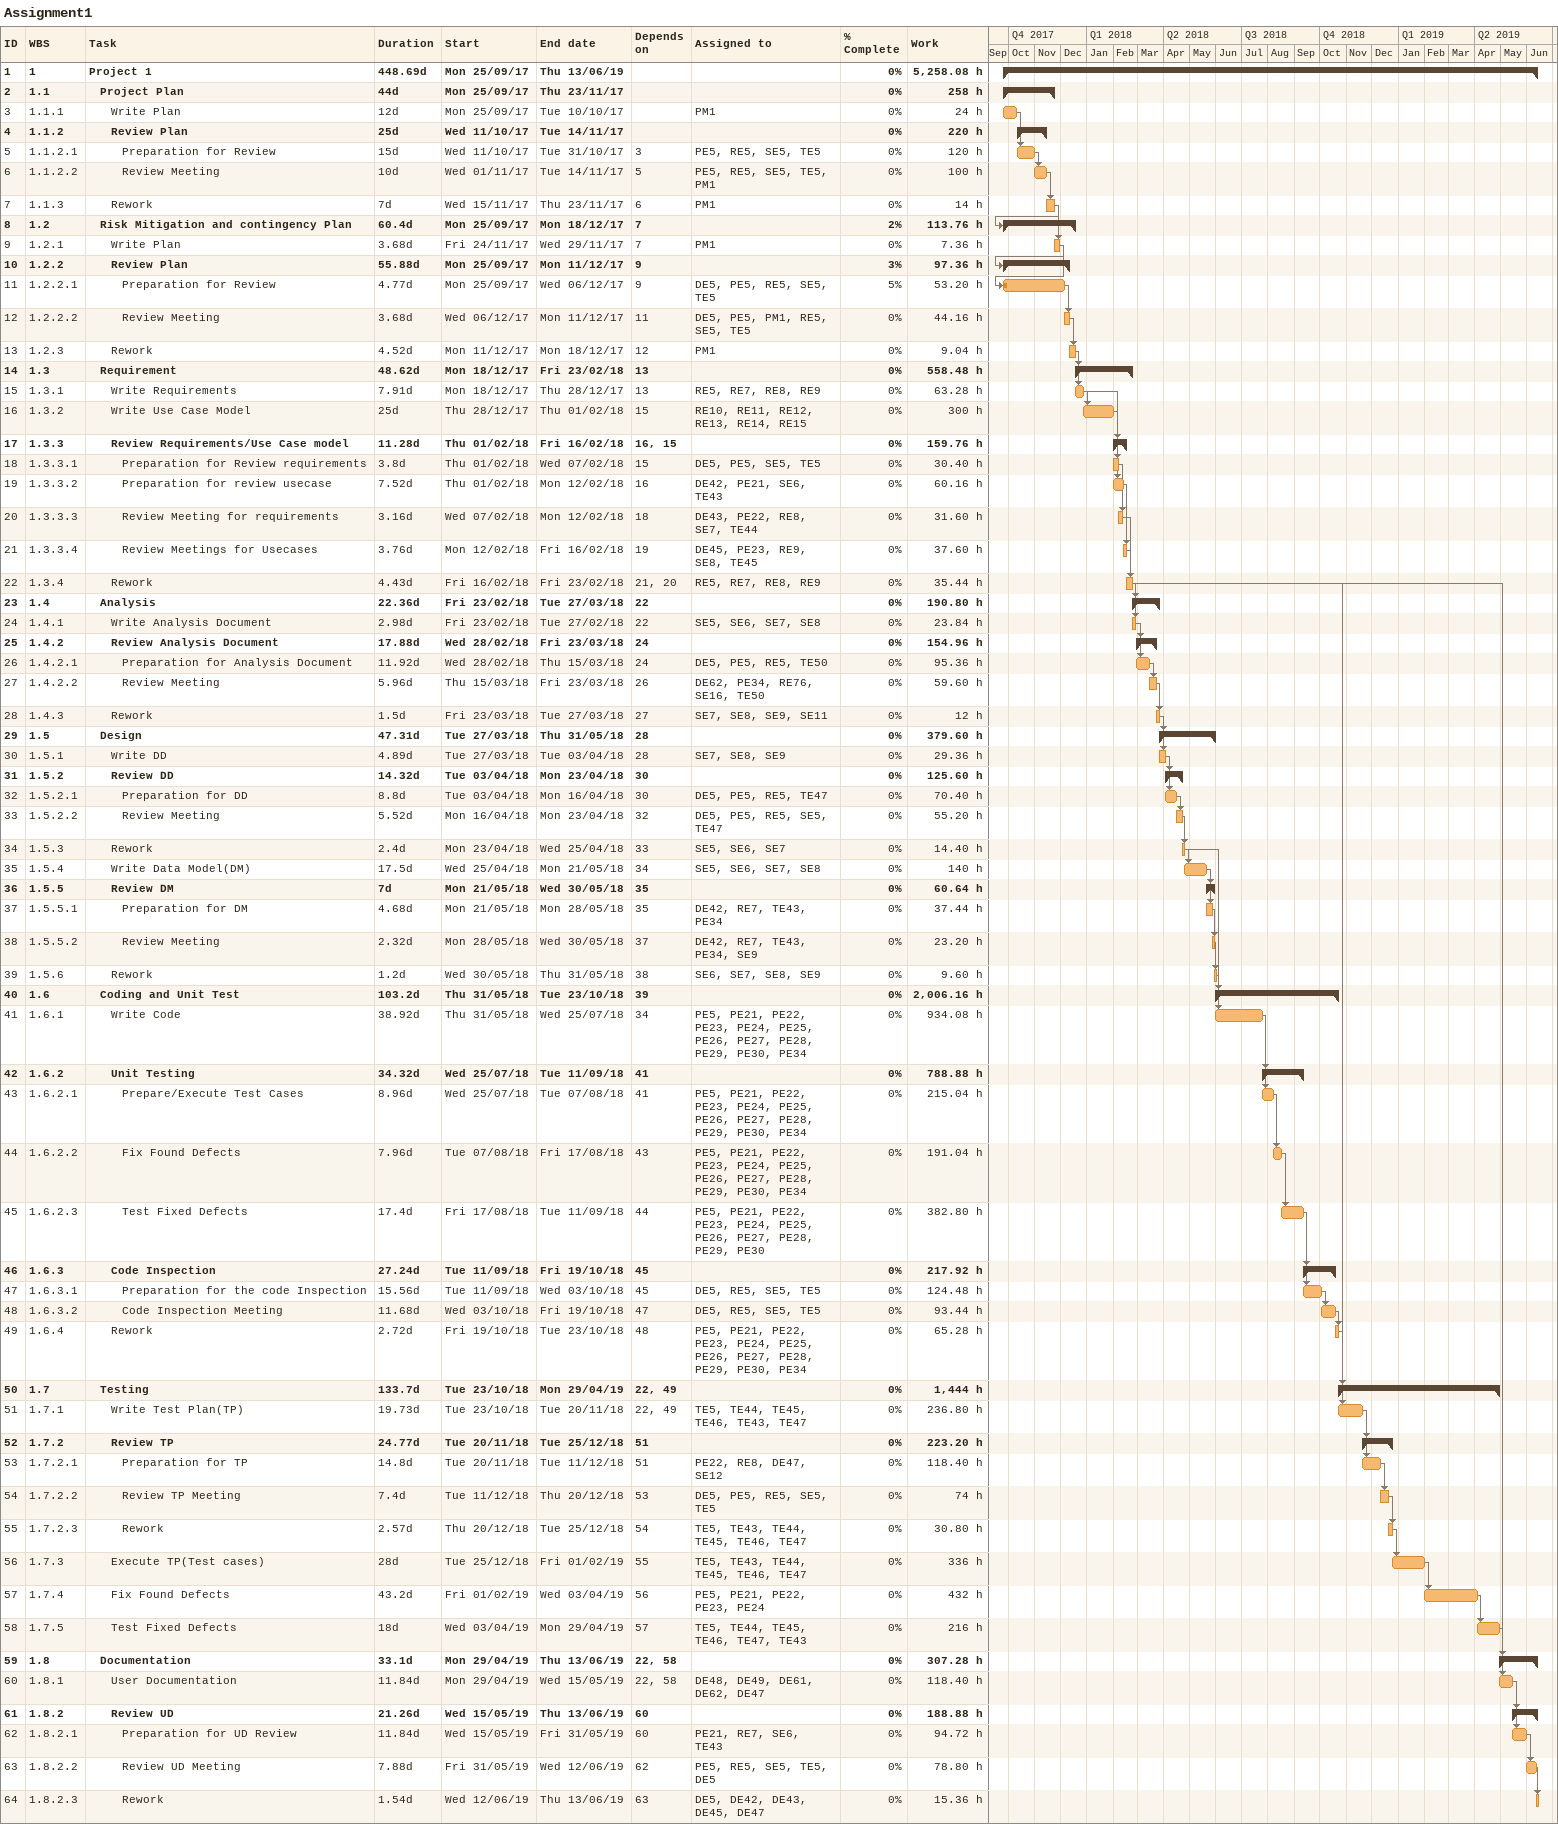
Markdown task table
Assignment1

| ID | WBS | Task | Duration | Start | Finish | Predecessors | Resources | % complete | Work (h) |
|---|---|---|---|---|---|---|---|---|---|
| 1 | 1 | **Project 1** | 448.69d | 2017-09-25 | 2019-06-13 |  |  | 0 | 5258.08 |
| 2 | 1.1 | **Project Plan** | 44d | 2017-09-25 | 2017-11-23 |  |  | 0 | 258 |
| 3 | 1.1.1 | Write Plan | 12d | 2017-09-25 | 2017-10-10 |  | PM1 | 0 | 24 |
| 4 | 1.1.2 | **Review Plan** | 25d | 2017-10-11 | 2017-11-14 |  |  | 0 | 220 |
| 5 | 1.1.2.1 | Preparation for Review | 15d | 2017-10-11 | 2017-10-31 | 3 | PE5, RE5, SE5, TE5 | 0 | 120 |
| 6 | 1.1.2.2 | Review Meeting | 10d | 2017-11-01 | 2017-11-14 | 5 | PE5, RE5, SE5, TE5, PM1 | 0 | 100 |
| 7 | 1.1.3 | Rework | 7d | 2017-11-15 | 2017-11-23 | 6 | PM1 | 0 | 14 |
| 8 | 1.2 | **Risk Mitigation and contingency Plan** | 60.4d | 2017-09-25 | 2017-12-18 | 7 |  | 2 | 113.76 |
| 9 | 1.2.1 | Write Plan | 3.68d | 2017-11-24 | 2017-11-29 | 7 | PM1 | 0 | 7.36 |
| 10 | 1.2.2 | **Review Plan** | 55.88d | 2017-09-25 | 2017-12-11 | 9 |  | 3 | 97.36 |
| 11 | 1.2.2.1 | Preparation for Review | 4.77d | 2017-09-25 | 2017-12-06 | 9 | DE5, PE5, RE5, SE5, TE5 | 5 | 53.20 |
| 12 | 1.2.2.2 | Review Meeting | 3.68d | 2017-12-06 | 2017-12-11 | 11 | DE5, PE5, PM1, RE5, SE5, TE5 | 0 | 44.16 |
| 13 | 1.2.3 | Rework | 4.52d | 2017-12-11 | 2017-12-18 | 12 | PM1 | 0 | 9.04 |
| 14 | 1.3 | **Requirement** | 48.62d | 2017-12-18 | 2018-02-23 | 13 |  | 0 | 558.48 |
| 15 | 1.3.1 | Write Requirements | 7.91d | 2017-12-18 | 2017-12-28 | 13 | RE5, RE7, RE8, RE9 | 0 | 63.28 |
| 16 | 1.3.2 | Write Use Case Model | 25d | 2017-12-28 | 2018-02-01 | 15 | RE10, RE11, RE12, RE13, RE14, RE15 | 0 | 300 |
| 17 | 1.3.3 | **Review Requirements/Use Case model** | 11.28d | 2018-02-01 | 2018-02-16 | 16, 15 |  | 0 | 159.76 |
| 18 | 1.3.3.1 | Preparation for Review requirements | 3.8d | 2018-02-01 | 2018-02-07 | 15 | DE5, PE5, SE5, TE5 | 0 | 30.40 |
| 19 | 1.3.3.2 | Preparation for review usecase | 7.52d | 2018-02-01 | 2018-02-12 | 16 | DE42, PE21, SE6, TE43 | 0 | 60.16 |
| 20 | 1.3.3.3 | Review Meeting for requirements | 3.16d | 2018-02-07 | 2018-02-12 | 18 | DE43, PE22, RE8, SE7, TE44 | 0 | 31.60 |
| 21 | 1.3.3.4 | Review Meetings for Usecases | 3.76d | 2018-02-12 | 2018-02-16 | 19 | DE45, PE23, RE9, SE8, TE45 | 0 | 37.60 |
| 22 | 1.3.4 | Rework | 4.43d | 2018-02-16 | 2018-02-23 | 21, 20 | RE5, RE7, RE8, RE9 | 0 | 35.44 |
| 23 | 1.4 | **Analysis** | 22.36d | 2018-02-23 | 2018-03-27 | 22 |  | 0 | 190.80 |
| 24 | 1.4.1 | Write Analysis Document | 2.98d | 2018-02-23 | 2018-02-27 | 22 | SE5, SE6, SE7, SE8 | 0 | 23.84 |
| 25 | 1.4.2 | **Review Analysis Document** | 17.88d | 2018-02-28 | 2018-03-23 | 24 |  | 0 | 154.96 |
| 26 | 1.4.2.1 | Preparation for Analysis Document | 11.92d | 2018-02-28 | 2018-03-15 | 24 | DE5, PE5, RE5, TE50 | 0 | 95.36 |
| 27 | 1.4.2.2 | Review Meeting | 5.96d | 2018-03-15 | 2018-03-23 | 26 | DE62, PE34, RE76, SE16, TE50 | 0 | 59.60 |
| 28 | 1.4.3 | Rework | 1.5d | 2018-03-23 | 2018-03-27 | 27 | SE7, SE8, SE9, SE11 | 0 | 12 |
| 29 | 1.5 | **Design** | 47.31d | 2018-03-27 | 2018-05-31 | 28 |  | 0 | 379.60 |
| 30 | 1.5.1 | Write DD | 4.89d | 2018-03-27 | 2018-04-03 | 28 | SE7, SE8, SE9 | 0 | 29.36 |
| 31 | 1.5.2 | **Review DD** | 14.32d | 2018-04-03 | 2018-04-23 | 30 |  | 0 | 125.60 |
| 32 | 1.5.2.1 | Preparation for DD | 8.8d | 2018-04-03 | 2018-04-16 | 30 | DE5, PE5, RE5, TE47 | 0 | 70.40 |
| 33 | 1.5.2.2 | Review Meeting | 5.52d | 2018-04-16 | 2018-04-23 | 32 | DE5, PE5, RE5, SE5, TE47 | 0 | 55.20 |
| 34 | 1.5.3 | Rework | 2.4d | 2018-04-23 | 2018-04-25 | 33 | SE5, SE6, SE7 | 0 | 14.40 |
| 35 | 1.5.4 | Write Data Model(DM) | 17.5d | 2018-04-25 | 2018-05-21 | 34 | SE5, SE6, SE7, SE8 | 0 | 140 |
| 36 | 1.5.5 | **Review DM** | 7d | 2018-05-21 | 2018-05-30 | 35 |  | 0 | 60.64 |
| 37 | 1.5.5.1 | Preparation for DM | 4.68d | 2018-05-21 | 2018-05-28 | 35 | DE42, RE7, TE43, PE34 | 0 | 37.44 |
| 38 | 1.5.5.2 | Review Meeting | 2.32d | 2018-05-28 | 2018-05-30 | 37 | DE42, RE7, TE43, PE34, SE9 | 0 | 23.20 |
| 39 | 1.5.6 | Rework | 1.2d | 2018-05-30 | 2018-05-31 | 38 | SE6, SE7, SE8, SE9 | 0 | 9.60 |
| 40 | 1.6 | **Coding and Unit Test** | 103.2d | 2018-05-31 | 2018-10-23 | 39 |  | 0 | 2006.16 |
| 41 | 1.6.1 | Write Code | 38.92d | 2018-05-31 | 2018-07-25 | 34 | PE5, PE21, PE22, PE23, PE24, PE25, PE26, PE27, PE28, PE29, PE30, PE34 | 0 | 934.08 |
| 42 | 1.6.2 | **Unit Testing** | 34.32d | 2018-07-25 | 2018-09-11 | 41 |  | 0 | 788.88 |
| 43 | 1.6.2.1 | Prepare/Execute Test Cases | 8.96d | 2018-07-25 | 2018-08-07 | 41 | PE5, PE21, PE22, PE23, PE24, PE25, PE26, PE27, PE28, PE29, PE30, PE34 | 0 | 215.04 |
| 44 | 1.6.2.2 | Fix Found Defects | 7.96d | 2018-08-07 | 2018-08-17 | 43 | PE5, PE21, PE22, PE23, PE24, PE25, PE26, PE27, PE28, PE29, PE30, PE34 | 0 | 191.04 |
| 45 | 1.6.2.3 | Test Fixed Defects | 17.4d | 2018-08-17 | 2018-09-11 | 44 | PE5, PE21, PE22, PE23, PE24, PE25, PE26, PE27, PE28, PE29, PE30 | 0 | 382.80 |
| 46 | 1.6.3 | **Code Inspection** | 27.24d | 2018-09-11 | 2018-10-19 | 45 |  | 0 | 217.92 |
| 47 | 1.6.3.1 | Preparation for the code Inspection | 15.56d | 2018-09-11 | 2018-10-03 | 45 | DE5, RE5, SE5, TE5 | 0 | 124.48 |
| 48 | 1.6.3.2 | Code Inspection Meeting | 11.68d | 2018-10-03 | 2018-10-19 | 47 | DE5, RE5, SE5, TE5 | 0 | 93.44 |
| 49 | 1.6.4 | Rework | 2.72d | 2018-10-19 | 2018-10-23 | 48 | PE5, PE21, PE22, PE23, PE24, PE25, PE26, PE27, PE28, PE29, PE30, PE34 | 0 | 65.28 |
| 50 | 1.7 | **Testing** | 133.7d | 2018-10-23 | 2019-04-29 | 22, 49 |  | 0 | 1444 |
| 51 | 1.7.1 | Write Test Plan(TP) | 19.73d | 2018-10-23 | 2018-11-20 | 22, 49 | TE5, TE44, TE45, TE46, TE43, TE47 | 0 | 236.80 |
| 52 | 1.7.2 | **Review TP** | 24.77d | 2018-11-20 | 2018-12-25 | 51 |  | 0 | 223.20 |
| 53 | 1.7.2.1 | Preparation for TP | 14.8d | 2018-11-20 | 2018-12-11 | 51 | PE22, RE8, DE47, SE12 | 0 | 118.40 |
| 54 | 1.7.2.2 | Review TP Meeting | 7.4d | 2018-12-11 | 2018-12-20 | 53 | DE5, PE5, RE5, SE5, TE5 | 0 | 74 |
| 55 | 1.7.2.3 | Rework | 2.57d | 2018-12-20 | 2018-12-25 | 54 | TE5, TE43, TE44, TE45, TE46, TE47 | 0 | 30.80 |
| 56 | 1.7.3 | Execute TP(Test cases) | 28d | 2018-12-25 | 2019-02-01 | 55 | TE5, TE43, TE44, TE45, TE46, TE47 | 0 | 336 |
| 57 | 1.7.4 | Fix Found Defects | 43.2d | 2019-02-01 | 2019-04-03 | 56 | PE5, PE21, PE22, PE23, PE24 | 0 | 432 |
| 58 | 1.7.5 | Test Fixed Defects | 18d | 2019-04-03 | 2019-04-29 | 57 | TE5, TE44, TE45, TE46, TE47, TE43 | 0 | 216 |
| 59 | 1.8 | **Documentation** | 33.1d | 2019-04-29 | 2019-06-13 | 22, 58 |  | 0 | 307.28 |
| 60 | 1.8.1 | User Documentation | 11.84d | 2019-04-29 | 2019-05-15 | 22, 58 | DE48, DE49, DE61, DE62, DE47 | 0 | 118.40 |
| 61 | 1.8.2 | **Review UD** | 21.26d | 2019-05-15 | 2019-06-13 | 60 |  | 0 | 188.88 |
| 62 | 1.8.2.1 | Preparation for UD Review | 11.84d | 2019-05-15 | 2019-05-31 | 60 | PE21, RE7, SE6, TE43 | 0 | 94.72 |
| 63 | 1.8.2.2 | Review UD Meeting | 7.88d | 2019-05-31 | 2019-06-12 | 62 | PE5, RE5, SE5, TE5, DE5 | 0 | 78.80 |
| 64 | 1.8.2.3 | Rework | 1.54d | 2019-06-12 | 2019-06-13 | 63 | DE5, DE42, DE43, DE45, DE47 | 0 | 15.36 |
